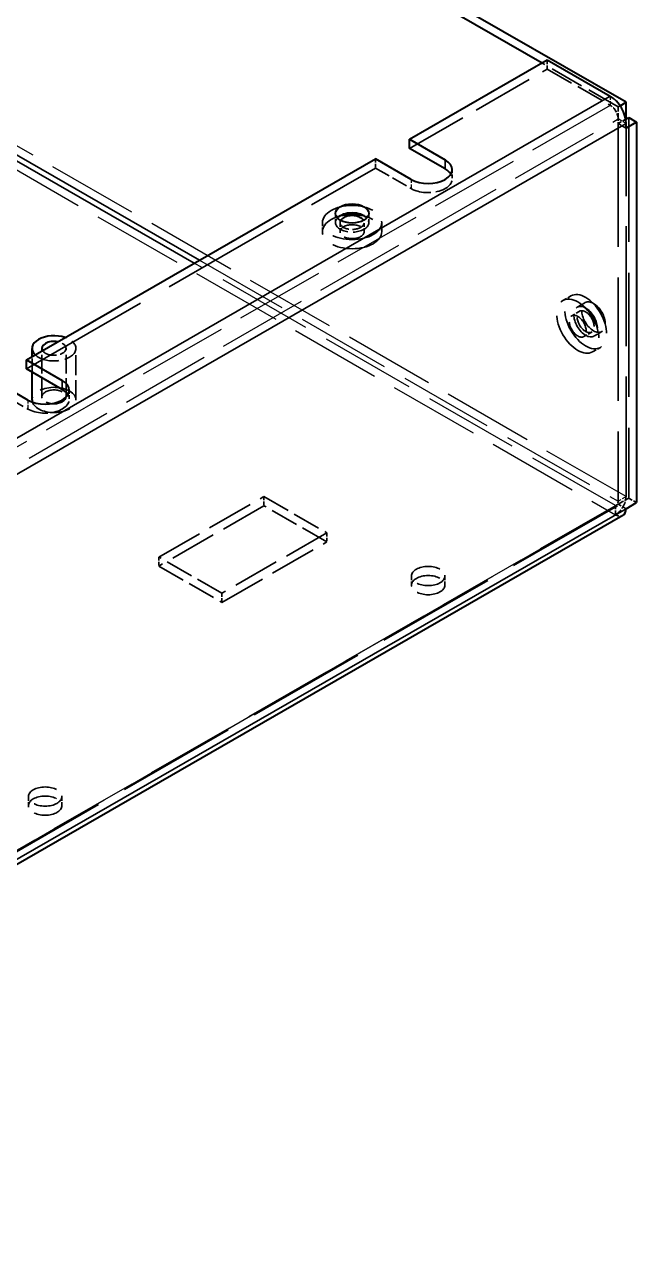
# Model space of a CAD drawing. Header units: millimetres. Extents: x 0 to 1188, y 0 to 840.
# Drawn here: x 1080.7 to 1121.9, y 628.8 to 711.1 of the extents above; entities that cross this region are included whole.
import ezdxf

# ---------------------------------------------------------------- set-up
doc = ezdxf.new("R2010")
doc.units = ezdxf.units.MM
doc.header["$LTSCALE"] = 2
doc.linetypes.add('DASHED', pattern=[0.2067, 0.1654, -0.0413])
for name, color, linetype, lineweight in [('가려진 것(ISO)', 2, 'DASHED', 35), ('가려진 좁은 것(ISO)', 2, 'DASHED', 25), ('가시적인 것(ISO)', 3, 'Continuous', 40), ('가시적인 좁은 것(ISO)', 3, 'Continuous', 35)]:
    doc.layers.add(name, color=color, linetype=linetype, lineweight=lineweight)

msp = doc.modelspace()

# ---------------------------------------------------------------- linework, layer by layer
at = {"layer": '가려진 것(ISO)', "ltscale": 6.907193}
msp.add_line((1120.706, 705.567), (1115.577, 708.521), dxfattribs=at)
at = {"layer": '가려진 것(ISO)', "ltscale": 0.714161}
for p, q in [((1115.933, 708.112), (1115.933, 708.726)), ((1120.706, 704.444), (1121.236, 704.139)), ((1104.354, 702.058), (1104.354, 701.445)), ((1109.532, 701.335), (1109.532, 700.722)), ((1100.781, 697.77), (1100.781, 697.157)), ((1101.656, 697.77), (1101.656, 698.383)), ((1101.97, 697.157), (1101.97, 697.77)), ((1103.591, 697.157), (1103.591, 697.77)), ((1103.906, 697.77), (1103.906, 698.383)), ((1104.781, 697.77), (1104.781, 697.157)), ((1117.516, 692.825), (1116.985, 692.52)), ((1118.483, 692.372), (1117.952, 692.067)), ((1117.579, 691.489), (1118.109, 691.794)), ((1118.388, 690.084), (1118.918, 690.39)), ((1119.606, 690.422), (1119.075, 690.117)), ((1119.512, 689.359), (1118.982, 689.053)), ((1083.723, 686.472), (1083.723, 685.859)), ((1096.841, 679.302), (1096.841, 678.689)), ((1120.529, 678.691), (1120.529, 678.078)), ((1120.706, 678.794), (1121.236, 678.488)), ((1121.943, 678.895), (1121.413, 679.201)), ((1101.084, 676.859), (1101.084, 676.245)), ((1089.77, 675.23), (1089.77, 674.617)), ((1106.782, 673.334), (1106.782, 673.947)), ((1109.032, 673.334), (1109.032, 673.947)), ((1094.013, 672.787), (1094.013, 672.173)), ((1080.973, 658.471), (1080.973, 659.085)), ((1083.223, 658.471), (1083.223, 659.085))]:
    msp.add_line(p, q, dxfattribs=at)
at = {"layer": '가려진 것(ISO)', "ltscale": 12.499472}
msp.add_line((1106.652, 702.768), (1115.933, 708.112), dxfattribs=at)
at = {"layer": '가려진 것(ISO)', "ltscale": 5.71399}
for p, q in [((1115.933, 708.112), (1120.176, 705.669)), ((1096.841, 679.302), (1101.084, 676.859)), ((1101.084, 676.245), (1096.841, 678.689)), ((1094.013, 672.787), (1089.77, 675.23)), ((1089.77, 674.617), (1094.013, 672.173))]:
    msp.add_line(p, q, dxfattribs=at)
at = {"layer": '가려진 것(ISO)', "ltscale": 0.170556}
msp.add_line((1120.706, 705.567), (1120.833, 705.64), dxfattribs=at)
at = {"layer": '가려진 것(ISO)', "ltscale": 0.951329}
msp.add_line((1120.706, 705.567), (1120.706, 704.751), dxfattribs=at)
at = {"layer": '가려진 것(ISO)', "ltscale": 0.357031}
msp.add_line((1120.706, 704.751), (1120.706, 704.444), dxfattribs=at)
at = {"layer": '가려진 것(ISO)', "ltscale": 0.678193}
msp.add_line((1120.706, 704.444), (1121.21, 704.734), dxfattribs=at)
at = {"layer": '가려진 것(ISO)', "ltscale": 25.097536}
msp.add_line((1120.706, 704.444), (1120.706, 678.997), dxfattribs=at)
at = {"layer": '가려진 것(ISO)', "ltscale": 0.354274}
msp.add_line((1121.236, 704.445), (1121.236, 704.75), dxfattribs=at)
at = {"layer": '가려진 것(ISO)', "ltscale": 25.29834}
msp.add_line((1121.413, 704.851), (1121.413, 679.201), dxfattribs=at)
at = {"layer": '가려진 것(ISO)', "ltscale": 24.495131}
msp.add_line((1121.236, 679.303), (1121.236, 704.139), dxfattribs=at)
at = {"layer": '가려진 것(ISO)', "ltscale": 26.810192}
msp.add_line((1080.843, 687.905), (1104.354, 701.445), dxfattribs=at)
at = {"layer": '가려진 것(ISO)', "ltscale": 3.237884}
for p, q in [((1104.354, 701.445), (1106.758, 700.06)), ((1078.545, 686.582), (1080.949, 685.197))]:
    msp.add_line(p, q, dxfattribs=at)
at = {"layer": '가려진 것(ISO)', "ltscale": 1.225529}
msp.add_line((1081.224, 687.686), (1081.224, 688.738), dxfattribs=at)
at = {"layer": '가려진 것(ISO)', "ltscale": 3.809293}
for p, q in [((1081.888, 686.021), (1081.888, 689.291)), ((1083.509, 686.021), (1083.509, 689.291))]:
    msp.add_line(p, q, dxfattribs=at)
at = {"layer": '가려진 것(ISO)', "ltscale": 4.04738}
msp.add_line((1084.174, 685.817), (1084.174, 689.291), dxfattribs=at)
at = {"layer": '가려진 것(ISO)', "ltscale": 9.523383}
for p, q in [((1089.77, 675.23), (1096.841, 679.302)), ((1096.841, 678.689), (1089.77, 674.617)), ((1101.084, 676.859), (1094.013, 672.787)), ((1094.013, 672.173), (1101.084, 676.245))]:
    msp.add_line(p, q, dxfattribs=at)
at = {"layer": '가려진 것(ISO)', "ltscale": 0.952248}
msp.add_line((1121.413, 679.201), (1120.706, 678.794), dxfattribs=at)
at = {"layer": '가려진 것(ISO)', "ltscale": 24.391228}
msp.add_line((1120.654, 678.679), (1035.094, 629.408), dxfattribs=at)
at = {"layer": '가려진 것(ISO)', "ltscale": 1.121859}
msp.add_ellipse((1120.176, 705.056), major_axis=(0.374, -0.65), ratio=0.578093, start_param=0.787332, end_param=2.358128, dxfattribs=at)
at = {"layer": '가려진 것(ISO)', "ltscale": 4.162821}
for centre in [(1107.907, 700.722), (1082.098, 685.859)]:
    msp.add_ellipse(centre, major_axis=(1.625, 0), ratio=0.575862, start_param=3.926991, end_param=6.61697, dxfattribs=at)
at = {"layer": '가려진 것(ISO)', "ltscale": 11.967462}
for centre, major_axis, ratio in [((1102.781, 697.77), (-2, 0), 0.575862), ((1102.781, 697.157), (-2, 0), 0.575862), ((1117.984, 690.787), (-0.998, 1.733), 0.578093), ((1118.514, 691.092), (-0.998, 1.733), 0.578093)]:
    msp.add_ellipse(centre, major_axis=major_axis, ratio=ratio, dxfattribs=at)
at = {"layer": '가려진 것(ISO)', "ltscale": 4.422073}
msp.add_ellipse((1102.781, 697.77), major_axis=(-1.125, 0), ratio=0.575862, start_param=5.79023, end_param=9.917733, dxfattribs=at)
at = {"layer": '가려진 것(ISO)', "ltscale": 2.901975}
msp.add_ellipse((1102.781, 697.77), major_axis=(0.81, 0), ratio=0.575862, start_param=2.83251, end_param=6.592268, dxfattribs=at)
at = {"layer": '가려진 것(ISO)', "ltscale": 4.849754}
for centre, major_axis, ratio in [((1102.781, 697.157), (-0.811, 0), 0.575862), ((1118.514, 691.092), (-0.404, 0.702), 0.578093), ((1117.984, 690.787), (-0.404, 0.702), 0.578093), ((1082.699, 686.021), (-0.811, 0), 0.575862)]:
    msp.add_ellipse(centre, major_axis=major_axis, ratio=ratio, dxfattribs=at)
at = {"layer": '가려진 것(ISO)', "ltscale": 6.731654}
for centre, major_axis, ratio in [((1118.514, 691.092), (-0.561, 0.975), 0.578093), ((1119.044, 691.397), (-0.561, 0.975), 0.578093), ((1107.907, 673.947), (-1.125, 0), 0.575862), ((1107.907, 673.334), (-1.125, 0), 0.575862), ((1082.098, 659.085), (-1.125, 0), 0.575862), ((1082.098, 658.471), (-1.125, 0), 0.575862)]:
    msp.add_ellipse(centre, major_axis=major_axis, ratio=ratio, dxfattribs=at)
at = {"layer": '가려진 것(ISO)', "ltscale": 5.112191}
msp.add_ellipse((1082.699, 689.291), major_axis=(1.475, 0), ratio=0.575862, start_param=3.678096, end_param=7.317478, dxfattribs=at)
at = {"layer": '가려진 것(ISO)', "ltscale": 3.142449}
msp.add_ellipse((1082.699, 689.291), major_axis=(0.811, 0), ratio=0.575862, start_param=3.462136, end_param=7.533438, dxfattribs=at)
at = {"layer": '가려진 것(ISO)', "ltscale": 8.591936}
msp.add_ellipse((1082.699, 685.817), major_axis=(-1.475, 0), ratio=0.575862, start_param=0.166611, end_param=6.283185, dxfattribs=at)
at = {"layer": '가려진 것(ISO)', "ltscale": 1.495845}
msp.add_ellipse((1120.529, 678.895), major_axis=(0.499, 0.867), ratio=0.578093, start_param=3.925057, end_param=5.495853, dxfattribs=at)
at = {"layer": '가려진 것(ISO)', "ltscale": 0.373886}
for major_axis, start_param, end_param in [((-0.125, -0.217), 0.783464, 2.354261), ((0.125, -0.217), 5.499721, 7.070517)]:
    msp.add_ellipse((1120.529, 678.895), major_axis=major_axis, ratio=0.578093, start_param=start_param, end_param=end_param, dxfattribs=at)
at = {"layer": '가려진 것(ISO)', "ltscale": 0.746031}
msp.add_ellipse((1120.529, 678.895), major_axis=(0.499, -0.867), ratio=0.578093, start_param=5.499721, end_param=6.283185, dxfattribs=at)
at = {"layer": '가려진 좁은 것(ISO)', "ltscale": 18.58082}
for p, q in [((1121.236, 679.303), (1039.764, 726.22)), ((1039.057, 724.995), (1120.529, 678.078))]:
    msp.add_line(p, q, dxfattribs=at)
at = {"layer": '가려진 좁은 것(ISO)', "ltscale": 0.714161}
for p, q in [((1120.176, 706.282), (1120.176, 705.669)), ((1121.236, 704.445), (1120.706, 704.751)), ((1106.758, 700.673), (1106.758, 700.06)), ((1080.949, 685.811), (1080.949, 685.197)), ((1120.706, 678.997), (1121.236, 679.303))]:
    msp.add_line(p, q, dxfattribs=at)
at = {"layer": '가려진 좁은 것(ISO)', "ltscale": 18.293421}
for p, q in [((1120.176, 705.669), (1034.616, 656.399)), ((1035.146, 655.48), (1120.706, 704.751)), ((1034.969, 629.42), (1120.529, 678.691)), ((1120.706, 678.794), (1035.146, 629.523)), ((1120.529, 678.078), (1034.969, 628.807))]:
    msp.add_line(p, q, dxfattribs=at)
at = {"layer": '가려진 좁은 것(ISO)', "ltscale": 19.293102}
msp.add_line((1092.507, 695.236), (1120.706, 678.997), dxfattribs=at)
at = {"layer": '가려진 좁은 것(ISO)', "ltscale": 19.414518}
msp.add_line((1120.529, 678.691), (1092.153, 695.032), dxfattribs=at)
at = {"layer": '가시적인 것(ISO)'}
for p, q in [((1115.577, 708.521), (1039.233, 752.484)), ((1121.236, 705.873), (1039.764, 752.79)), ((1106.652, 703.381), (1115.933, 708.726)), ((1115.933, 708.726), (1120.176, 706.282)), ((1120.833, 705.64), (1121.236, 705.873)), ((1121.236, 704.75), (1121.236, 705.873)), ((1121.21, 704.734), (1121.413, 704.851)), ((1121.943, 704.546), (1121.236, 704.139)), ((1121.236, 704.139), (1121.236, 704.445)), ((1121.413, 704.851), (1121.943, 704.546)), ((1121.943, 704.546), (1121.943, 678.895)), ((1106.652, 702.768), (1106.652, 703.381)), ((1106.652, 703.381), (1109.056, 701.997)), ((1109.056, 701.384), (1106.652, 702.768)), ((1080.843, 688.519), (1104.354, 702.058)), ((1106.758, 700.673), (1104.354, 702.058)), ((1081.224, 688.738), (1081.224, 689.291)), ((1080.843, 687.905), (1080.843, 688.519)), ((1080.843, 688.519), (1083.247, 687.134)), ((1083.247, 686.521), (1080.843, 687.905)), ((1080.949, 685.811), (1078.545, 687.195)), ((1081.224, 685.817), (1081.224, 687.686)), ((1121.236, 678.488), (1121.943, 678.895)), ((1121.028, 678.029), (1035.468, 628.758))]:
    msp.add_line(p, q, dxfattribs=at)
for centre, major_axis, ratio, start_param, end_param in [((1120.176, 705.056), (0.749, -1.3), 0.578093, 0.787332, 2.358128), ((1107.907, 701.335), (1.625, 0), 0.575862, 3.926991, 7.068583), ((1107.907, 700.722), (1.625, 0), 0.575862, 0.333785, 0.785398), ((1102.781, 697.77), (-1.125, 0), 0.575862, 3.634548, 5.79023), ((1102.781, 697.77), (-0.81, 0), 0.575862, 3.450675, 5.974103), ((1082.699, 689.291), (-1.475, 0), 0.575862, 4.175886, 6.819689), ((1082.699, 689.291), (-0.811, 0), 0.575862, 4.391845, 6.603729), ((1082.098, 686.472), (1.625, 0), 0.575862, 3.926991, 7.068583), ((1082.098, 685.859), (1.625, 0), 0.575862, 0.333785, 0.785398), ((1082.699, 685.817), (-1.475, 0), 0.575862, 0, 0.166611), ((1120.529, 678.895), (0.499, -0.867), 0.578093, 0, 0.787332)]:
    msp.add_ellipse(centre, major_axis=major_axis, ratio=ratio, start_param=start_param, end_param=end_param, dxfattribs=at)
msp.add_ellipse((1102.781, 698.383), major_axis=(-1.125, 0), ratio=0.575862, dxfattribs=at)
at = {"layer": '가시적인 좁은 것(ISO)'}
for p, q in [((1039.233, 725.914), (1092.507, 695.236)), ((1092.153, 695.032), (1039.057, 725.608)), ((1034.616, 657.012), (1120.176, 706.282)), ((1121.236, 704.445), (1035.676, 655.175)), ((1109.056, 701.997), (1109.056, 701.384)), ((1083.247, 687.134), (1083.247, 686.521)), ((1035.676, 629.218), (1121.236, 678.488))]:
    msp.add_line(p, q, dxfattribs=at)

doc.saveas('drawing.dxf')
